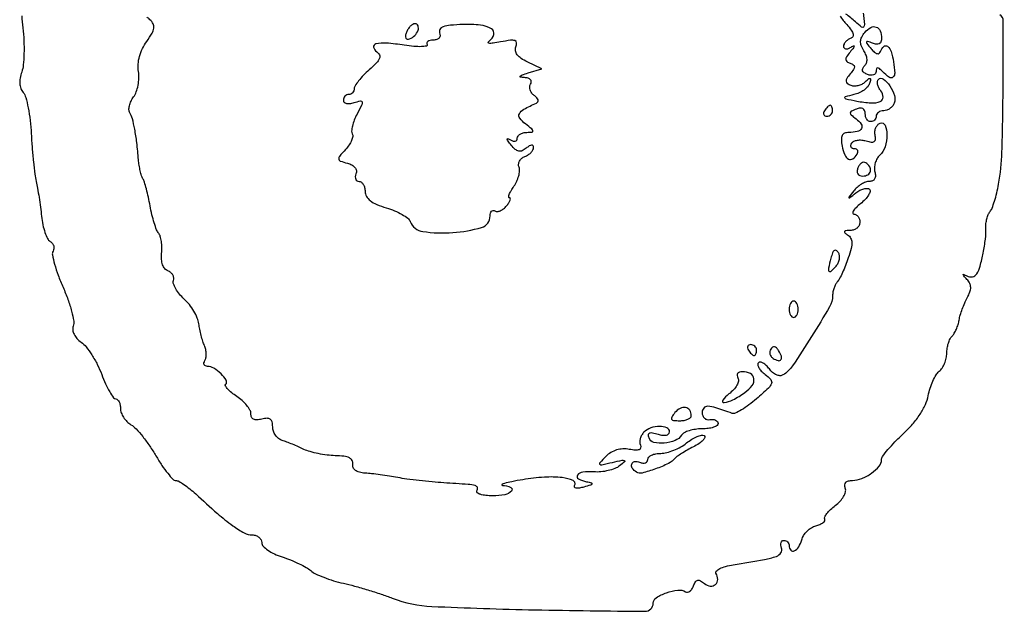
# Model space of a CAD drawing. Extents: x 489 to 2056, y 115 to 2226.
# Drawn here: x 1473.5 to 1654.4, y 859 to 967.8 of the extents above; entities that cross this region are included whole.
import ezdxf

# ---------------------------------------------------------------- set-up
doc = ezdxf.new("R2010")
doc.units = 0

msp = doc.modelspace()

# ---------------------------------------------------------------- linework, layer by layer
for points in [[(1473.844903, 968.454862, 0.010233), (1474.050976, 966.25, -0.017572), (1474.237868, 963.874657, -0.01758), (1474.257454, 961.492394, -0.017709), (1474.127859, 959.416492, -0.064025), (1473.832176, 958.128363, 0.04349), (1473.528911, 957.017859, 0.063581), (1473.475613, 956.006874, 0.072361), (1473.673421, 955.117255, 0.082552), (1474.112424, 954.364537, -0.107637), (1474.580775, 953.461119, -0.018046), (1475.023829, 951.549427, -0.019036), (1475.38353, 949.225824, -0.015874), (1475.59258, 946.736173, 0.006436), (1475.759664, 944.165295, 0.006421), (1475.992981, 941.597501, 0.006306), (1476.253797, 939.360509, 0.025046), (1476.499628, 938, -0.013437), (1476.751606, 936.769407, -0.005498), (1477.030325, 935.086227, -0.005436), (1477.290275, 933.270942, -0.006926), (1477.488552, 931.591411, 0.02575), (1477.730947, 930.041609, 0.030776), (1478.122507, 928.616648, 0.032113), (1478.593224, 927.484098, 0.140696), (1479.0757, 926.953215, -0.087201), (1479.477507, 926.595409, -0.094352), (1479.719869, 926.131181, -0.100159), (1479.766444, 925.633708, -0.112286), (1479.610849, 925.179358, 0.18916), (1479.484549, 924.483985, 0.018655), (1479.88205, 922.797979, 0.021488), (1480.539393, 920.758604, 0.015403), (1481.440365, 918.538929, -0.017481), (1482.344854, 916.283753, -0.021991), (1483.015215, 914.135678, -0.020826), (1483.414147, 912.325157, -0.136243), (1483.32617, 911.407603, 0.121658), (1483.23629, 910.688136, 0.084909), (1483.469015, 909.900376, 0.072159), (1484.001643, 909.123059, 0.053798), (1484.785193, 908.437904, -0.073562), (1485.690208, 907.581388, -0.025148), (1486.736689, 906.102383, -0.024369), (1487.743746, 904.330259, -0.025813), (1488.552511, 902.501675, 0.015673), (1489.273959, 900.776817, 0.023375), (1490.020541, 899.322367, 0.020136), (1490.71139, 898.223493, 0.247178), (1491.135858, 898, -0.193891), (1491.465912, 897.867012, -0.087271), (1491.746158, 897.483161, -0.067125), (1491.936364, 896.913943, -0.047145), (1492, 896.240547, 0.092271), (1492.141904, 895.478142, 0.052701), (1492.57027, 894.641793, 0.050196), (1493.198748, 893.862959, 0.058386), (1493.941345, 893.268703, -0.066178), (1494.863062, 892.507342, -0.018304), (1496.091938, 891.082307, -0.018149), (1497.377855, 889.350567, -0.018086), (1498.536367, 887.528157, 0.015249), (1499.625335, 885.793489, 0.021789), (1500.702745, 884.330146, 0.018636), (1501.661739, 883.226742, 0.207409), (1502.184832, 883, -0.128737), (1502.724792, 882.858631, -0.020209), (1503.668831, 882.276529, -0.021324), (1504.748387, 881.480118, -0.017168), (1505.83981, 880.537119, 0.007301), (1509.829294, 876.950284, 0.022783), (1512.654448, 874.702173, 0.032673), (1514.758364, 873.379426, 0.124446), (1516.25, 873.001221, -0.079817), (1516.918458, 872.89335, -0.091162), (1517.485938, 872.582515, -0.100681), (1517.865346, 872.12016, -0.122226), (1518, 871.577552, 0.193053), (1518.252291, 870.948478, 0.049287), (1519.101563, 870.219279, 0.042889), (1520.314327, 869.516406, 0.032228), (1521.75, 868.951125, -0.017666), (1523.296889, 868.393478, -0.016286), (1524.843807, 867.713966, -0.016533), (1526.181855, 867.018167, -0.050694), (1527.016152, 866.430215, 0.067672), (1527.892286, 865.85613, 0.018788), (1529.404065, 865.20383, 0.018605), (1531.188366, 864.587539, 0.018523), (1533.016152, 864.104596, -0.0117), (1535.057989, 863.594794, -0.006645), (1537.504745, 862.887601, -0.006632), (1539.951931, 862.109311, -0.010871), (1542, 861.378089, 0.079599), (1549.269613, 859.860502, 0.00688), (1568.260294, 859.230157, 0.002806), (1588.49266, 858.950744, 0.416617), (1590, 860.445778, -0.258187), (1590.558591, 861.455425, -0.055501), (1592.426065, 862.355751, -0.054834), (1594.534517, 862.84673, -0.169804), (1595.941204, 862.536338, 0.18244), (1596.313137, 862.46378, 0.117444), (1596.722102, 862.637683, 0.086464), (1597.108426, 863.042185, 0.055936), (1597.407048, 863.618368, -0.048828), (1597.78082, 864.365278, -0.200531), (1598.186114, 864.650613, -0.187562), (1598.693072, 864.572328, -0.042199), (1599.422805, 864.064066, 0.141738), (1600.495566, 863.596377, 0.21815), (1601.446929, 863.890717, 0.21424), (1601.856652, 864.81047, 0.138515), (1601.531227, 865.949474, -0.356882), (1601.585527, 866.35841, -0.074291), (1602.22652, 866.801554, -0.048033), (1603.314954, 867.211972, -0.025621), (1604.72221, 867.516868, 0.003296), (1610.473783, 868.49661, 0.039612), (1612.648845, 869.062428, 0.159302), (1613.495206, 869.705342, 0.247799), (1613.601937, 870.594951, -0.060187), (1613.466799, 871.13276, -0.10604), (1613.505681, 871.587267, -0.150084), (1613.707514, 871.885748, -0.171214), (1614.031385, 872, -0.102345), (1614.401, 871.923543, -0.098664), (1614.715469, 871.70625, -0.097132), (1614.92617, 871.381687, -0.095827), (1615, 871, 0.181223), (1615.301133, 870.196453, 0.333918), (1615.948794, 870.058996, 0.148066), (1616.762098, 870.785982, 0.073031), (1617.309156, 872.074213, -0.076345), (1617.669586, 872.907656, -0.055868), (1618.298235, 873.697597, -0.055933), (1619.085176, 874.327795, -0.077081), (1619.91454, 874.687903, 0.035099), (1620.674444, 874.944753, 0.062694), (1621.245528, 875.272751, 0.097626), (1621.551484, 875.614909, 0.279058), (1621.548633, 875.92131, -0.264873), (1621.534964, 876.303824, -0.045938), (1621.943113, 876.935101, -0.039448), (1622.615396, 877.664593, -0.025809), (1623.49379, 878.398061, 0.045221), (1624.369259, 879.188659, 0.056225), (1625.018239, 880.072092, 0.066518), (1625.364244, 880.917665, 0.156759), (1625.326921, 881.590441, -0.100811), (1625.227678, 882.184741, -0.177974), (1625.413415, 882.639519, -0.144416), (1625.890305, 882.927947, -0.060066), (1626.643011, 883.031803, 0.092173), (1628.355838, 883.380706, 0.057745), (1630.155907, 884.364413, 0.060133), (1631.556107, 885.631725, 0.180692), (1632, 886.819937, -0.158992), (1632.201413, 887.437332, -0.015874), (1633.169605, 888.678584, -0.018708), (1634.456634, 890.112144, -0.013804), (1635.981634, 891.603334, 0.027316), (1637.68721, 893.363688, 0.033373), (1639.071169, 895.190806, 0.036974), (1640.064327, 896.976306, 0.062144), (1640.586241, 898.608011, -0.030532), (1640.927476, 899.96423, -0.028972), (1641.436112, 901.293462, -0.03023), (1642.024981, 902.414063, -0.083643), (1642.604607, 903.086816, 0.076157), (1643.139161, 903.688904, 0.044486), (1643.590103, 904.544362, 0.043293), (1643.897067, 905.503712, 0.055844), (1644, 906.422445, -0.039531), (1644.071661, 907.327407, -0.035308), (1644.285344, 908.245688, -0.037061), (1644.598367, 909.044883, -0.084702), (1644.971385, 909.571385, 0.06372), (1645.367493, 910.08374, 0.029033), (1645.753633, 910.838644, 0.028171), (1646.07354, 911.692605, 0.034531), (1646.270282, 912.521385, -0.030386), (1646.477972, 913.429693, -0.015799), (1646.840662, 914.534718, -0.015652), (1647.286051, 915.649705, -0.022977), (1647.752092, 916.596804, 0.035335), (1648.254521, 917.684879, 0.094365), (1648.40165, 918.522991, 0.11518), (1648.219785, 919.254286, 0.068529), (1647.703196, 919.993509, -0.006354), (1647.1168, 920.643411, -0.173298), (1647.03286, 920.854685, -0.564808), (1647.130039, 920.918008, -0.015204), (1647.680902, 920.630393, 0.087574), (1648.180223, 920.45551, 0.090931), (1648.702417, 920.465525, 0.095578), (1649.166236, 920.656784, 0.109315), (1649.500114, 921.000184, 0.070682), (1650.123907, 922.425862, 0.018874), (1650.698716, 924.841889, 0.019914), (1651.101756, 927.404394, 0.039745), (1651.177082, 929.453914, -0.040292), (1651.2083, 930.278769, -0.033581), (1651.370139, 931.141153, -0.034856), (1651.628176, 931.913776, -0.073863), (1651.951561, 932.453914, 0.080206), (1652.327878, 933.100833, 0.015983), (1652.768659, 934.367712, 0.016531), (1653.190173, 935.891923, 0.014737), (1653.52834, 937.5, 0.036883), (1654.142831, 943.383372, 0.005937), (1654.355874, 954.921588, 0.001657), (1654.396989, 967.474971, 0.259926), (1653.733688, 968.664601, -0.101998)], [(1624.366567, 968.416912, 0.029927), (1625.595012, 966.853901, -0.022621), (1626.435044, 965.816629, -0.097096), (1626.773452, 965.101328, -0.213083), (1626.688171, 964.609168, -0.16211), (1626.25, 964.270567, 0.064539), (1625.772093, 964.030575, 0.063138), (1625.367188, 963.675164, 0.068544), (1625.09296, 963.263303, 0.113115), (1625, 962.85765, 0.164213), (1625.103755, 962.550253, 0.187628), (1625.367188, 962.389172, 0.122563), (1625.770998, 962.41588, 0.057824), (1626.25, 962.632941, -0.019931), (1626.833723, 962.952693, -0.573061), (1626.950165, 962.876492, -0.152426), (1626.849591, 962.602629, -0.006585), (1626.208262, 961.789204, 0.022447), (1625.570771, 960.925675, 0.148846), (1625.416524, 960.419013, 0.248824), (1625.608613, 960.056917, 0.06779), (1626.208262, 959.759867, -0.066843), (1626.805145, 959.465588, -0.247651), (1626.997686, 959.107821, -0.152108), (1626.847567, 958.611497, -0.02357), (1626.224477, 957.779404, 0.02658), (1625.604683, 956.941252, 0.162658), (1625.467702, 956.428582, 0.232304), (1625.687868, 956.042183, 0.057556), (1626.352622, 955.694928, 0.089921), (1626.982027, 955.575807, 0.060623), (1627.710226, 955.658747, 0.058829), (1628.421828, 955.92014, 0.071333), (1629.003145, 956.328145, -0.013172), (1629.648183, 956.903147, -0.271931), (1629.89441, 956.94559, -0.3744), (1629.994882, 956.759016, -0.018392), (1629.800861, 956.027583, -0.111742), (1629.454293, 955.420362, -0.051697), (1628.77106, 954.813457, -0.047595), (1627.887135, 954.29806, -0.04828), (1626.925861, 953.962039, 0.004258), (1625.304323, 953.550903, 0.459875), (1625.216742, 953.370471, 0.243484), (1625.433247, 953.194335, 0.002449), (1627.436619, 952.787453, 0.032753), (1630.073582, 952.442724, 0.115373), (1631.749249, 952.722124, 0.300827), (1632.283841, 953.518111, 0.176734), (1631.883023, 954.640949, -0.053356), (1631.489928, 955.233011, -0.068672), (1631.270858, 955.847665, -0.084142), (1631.250593, 956.389836, -0.165196), (1631.43926, 956.772594, -0.374169), (1632.356976, 956.836307, -0.08533), (1633.513634, 955.604093, -0.068656), (1634.364936, 953.82561, -0.170563), (1634.324328, 952.402801, -0.07898), (1634.014402, 951.866542, -0.065326), (1633.534952, 951.412073, -0.066673), (1632.965774, 951.104785, -0.09072), (1632.393011, 951, 0.070083), (1631.860624, 950.925009, 0.085896), (1631.409197, 950.70625, 0.100138), (1631.107379, 950.381338, 0.138107), (1631, 950, -0.099038), (1630.923658, 949.618362, -0.097945), (1630.70625, 949.29375, -0.097945), (1630.381638, 949.076342, -0.099038), (1630, 949, -0.145266), (1629.618655, 949.113181, -0.099317), (1629.29375, 949.431406, -0.083434), (1629.074778, 949.907207, -0.066306), (1629, 950.468615, 0.093344), (1628.890118, 951.052075, 0.183421), (1628.577923, 951.397365, 0.15177), (1628.064756, 951.486321, 0.059271), (1627.359701, 951.307789, 0.021448), (1626.416626, 950.898686, 0.284865), (1626.222941, 950.592198, 0.226336), (1626.392267, 950.229349, 0.014409), (1627.344157, 949.490297, -0.082888), (1628.257897, 948.555535, -0.285455), (1628.300478, 947.745357, -0.214843), (1627.538802, 947.173585, -0.055226), (1625.972005, 947, 0.091079), (1625.198136, 946.857855, 0.190902), (1624.753834, 946.451696, 0.128043), (1624.605603, 945.713835, 0.033122), (1624.755249, 944.5, 0.047935), (1625.221832, 942.905546, 0.174275), (1625.911394, 942.128099, 0.281257), (1626.701281, 942.166199, 0.105558), (1627.5, 943, 0.088621), (1627.651081, 943.381806, 0.167455), (1627.608064, 943.70625, 0.177706), (1627.378351, 943.922582, 0.101261), (1627, 944, -0.106867), (1626.624292, 944.081229, -0.18116), (1626.399321, 944.305699, -0.162892), (1626.363716, 944.643113, -0.084137), (1626.52514, 945.040677, -0.144414), (1626.917754, 945.392302, -0.072029), (1627.560953, 945.591072, -0.062117), (1628.343136, 945.615984, -0.053826), (1629.148131, 945.452985, 0.03539), (1630.116419, 945.219534, 0.190185), (1630.636769, 945.330469, 0.239697), (1630.869301, 945.741969, 0.0558), (1630.813974, 946.558564, -0.070832), (1630.787739, 947.254025, -0.075981), (1630.959417, 947.911557, -0.084329), (1631.296463, 948.431283, -0.123329), (1631.75, 948.72959, -0.39602), (1632.660833, 948.325272, -0.104272), (1632.993434, 946.605983, -0.072076), (1632.632328, 944.376927, -0.129448), (1631.651274, 942.818955, 0.077406), (1631.169909, 942.204999, 0.056957), (1630.835435, 941.406415, 0.056999), (1630.689963, 940.553684, 0.077875), (1630.767906, 939.779528, -0.063117), (1630.86546, 939.031656, -0.132731), (1630.715849, 938.469881, -0.159449), (1630.329728, 938.124081, -0.103903), (1629.739076, 938, 0.092593), (1629.067656, 937.874587, 0.044721), (1628.280651, 937.485937, 0.042275), (1627.508048, 936.919557, 0.047197), (1626.872445, 936.25, 0.001575), (1625.989492, 935.116815, 0.394303), (1626.000346, 934.999692, 0.361246), (1626.124171, 934.995493, 0.001509), (1627.274166, 935.892501, -0.043024), (1628.006644, 936.371827, -0.058537), (1628.740384, 936.661934, -0.073018), (1629.366378, 936.73348, -0.191104), (1629.774166, 936.556421, -0.270463), (1629.882929, 936.139566, -0.070366), (1629.593306, 935.479647, -0.051885), (1628.991141, 934.700138, -0.032046), (1628.139216, 933.91392, 0.021579), (1627.306923, 933.177453, 0.056234), (1626.798205, 932.562214, 0.160823), (1626.696983, 932.181163, 0.396957), (1626.889216, 932, -0.134012), (1627.312806, 931.884392, -0.100465), (1627.673707, 931.559375, -0.087295), (1627.916559, 931.073199, -0.072404), (1628, 930.5, -0.115601), (1627.865641, 929.92663, -0.099524), (1627.485938, 929.436127, -0.092453), (1626.918312, 929.104104, -0.084232), (1626.25, 928.984687, 0.019288), (1625.442718, 928.946458, 0.241046), (1625.191103, 928.789073, 0.369756), (1625.231239, 928.554637, 0.031833), (1625.761977, 928.168268, -0.122965), (1626.31146, 927.590693, -0.122857), (1626.525154, 926.822414, -0.0699), (1626.398103, 925.700577, -0.017611), (1625.875496, 923.933581, -0.012909), (1625.372432, 922.549404, -0.013972), (1624.810739, 921.229552, -0.013567), (1624.268523, 920.128048, -0.063381), (1623.863519, 919.55, 0.066796), (1623.532436, 919.070548, 0.036161), (1623.253659, 918.40872, 0.035277), (1623.063445, 917.681557, 0.046365), (1623, 916.998835, -0.132881), (1622.451896, 914.972869, -0.007797), (1619.117786, 909.461133, -0.008864), (1615.635012, 904.114364, -0.105931), (1613.86572, 902.41701, -0.153446), (1613.314445, 902.2768, -0.090349), (1612.647476, 902.436958, -0.074181), (1611.961078, 902.871095, -0.056904), (1611.358629, 903.524224, 0.040757), (1610.796045, 904.175, 0.065817), (1610.211788, 904.614598, 0.093709), (1609.6981, 904.78867, 0.235528), (1609.333333, 904.666667, 0.245255), (1609.216438, 904.294561, 0.087462), (1609.413961, 903.755307, 0.061865), (1609.884831, 903.134835, 0.038266), (1610.573001, 902.529356, -0.050048), (1611.606236, 901.576245, -0.27203), (1611.747636, 900.858423, -0.121938), (1611.187208, 900.001888, -0.008234), (1609, 898.035598, -0.018748), (1607.586507, 896.896526, -0.026049), (1606.234375, 895.993695, -0.024664), (1605.08373, 895.38391, -0.20001), (1604.5, 895.358682, 0.009275), (1601.492838, 896.399032, 0.071258), (1600.026315, 896.65416, 0.226128), (1599.301332, 896.334906, 0.1797), (1599, 895.523551, 0.091621), (1599.109487, 894.931065, 0.116128), (1599.421362, 894.471938, 0.123839), (1599.887748, 894.219284, 0.113508), (1600.434423, 894.206163, -0.067149), (1600.987715, 894.24382, -0.093736), (1601.466747, 894.119935, -0.116102), (1601.796916, 893.857732, -0.151898), (1601.934423, 893.5, -0.268109), (1601.744966, 893.116075, -0.066046), (1601.088772, 892.79375, -0.049924), (1600.12219, 892.572602, -0.0313), (1598.963525, 892.5, 0.034775), (1597.748884, 892.415418, 0.039463), (1596.609417, 892.163086, 0.043209), (1595.695202, 891.794563, 0.137032), (1595.213525, 891.35306, -0.158888), (1594.011523, 890.342404, -0.075395), (1592.021076, 889.869025, -0.081791), (1590.132489, 890.020881, -0.255133), (1589.22464, 890.854939, -0.091262), (1589.13868, 891.439086, -0.294095), (1589.352748, 891.746695, -0.149631), (1589.887856, 891.796983, -0.026), (1590.881687, 891.537551, 0.038948), (1591.737479, 891.337648, 0.084197), (1592.411326, 891.348687, 0.139828), (1592.835736, 891.560143, 0.210715), (1593, 891.932612, 0.29703), (1592.502689, 892.695893, 0.107261), (1591.173623, 892.968314, 0.082748), (1589.542431, 892.67712, 0.111363), (1588.278145, 891.878145, 0.070129), (1587.884974, 891.355952, 0.060342), (1587.626802, 890.718481, 0.062876), (1587.535918, 890.067339, 0.095161), (1587.636177, 889.505723, -0.149001), (1587.672635, 888.990052, -0.2514), (1587.394656, 888.671724, -0.112156), (1586.729026, 888.579964, -0.02563), (1585.595935, 888.73691, 0.058581), (1584.41509, 888.821906, 0.062013), (1583.270273, 888.626519, 0.062445), (1582.215085, 888.15829, 0.060833), (1581.297806, 887.440663, 0.007827), (1580.178797, 886.286061, 0.420043), (1580.190236, 886.008839, 0.239963), (1580.541809, 885.914104, 0.004269), (1582.509903, 886.34667, -0.004665), (1584.281161, 886.734504, -0.16749), (1584.6913, 886.682689, -0.53325), (1584.721245, 886.459619, -0.014239), (1583.816129, 885.703451, -0.074084), (1582.952061, 885.20917, -0.035304), (1581.72622, 884.828453, -0.034015), (1580.363632, 884.604993, -0.04094), (1579.066129, 884.588499, 0.042886), (1577.041832, 884.554896, 0.21278), (1576.078204, 884.001079, 0.459317), (1576.23851, 883.320369, 0.068461), (1577.75, 882.782884, -0.01792), (1578.633616, 882.565915, -0.472934), (1578.718995, 882.369829, -0.202655), (1578.46385, 882.155779, -0.007736), (1577.24862, 881.802819, -0.028456), (1576.419512, 881.625839, -0.076402), (1575.817877, 881.625299, -0.204564), (1575.547443, 881.793034, -0.299949), (1575.539518, 882.063942, 0.452049), (1575.259572, 882.983442, 0.078266), (1573.27038, 883.533816, 0.044709), (1569.976138, 883.614068, 0.025173), (1566, 883.153429, 0.006638), (1563.997061, 882.791134, 0.019365), (1562.629687, 882.469605, 0.095107), (1562.206964, 882.260526, 0.693695), (1562.25, 882.116903, -0.085375), (1563.78152, 881.746916, -0.515075), (1563.926071, 881.075806, -0.164016), (1562.70923, 880.400676, -0.045381), (1560.502786, 880.2, -0.02444), (1559.19969, 880.263733, -0.049849), (1558.196272, 880.464375, -0.088781), (1557.625223, 880.757377, -0.38591), (1557.561803, 881.1, 0.208434), (1557.647219, 881.694963, 0.272225), (1557.260764, 882.07032, 0.04189), (1555.939491, 882.277492, 0.00203), (1551.5, 882.578685, -0.007096), (1549.329667, 882.748036, -0.00529), (1546.940625, 882.994121, -0.005348), (1544.693032, 883.274077, -0.012093), (1543, 883.545217, 0.006829), (1541.4771, 883.805582, 0.005119), (1539.79375, 884.052136, 0.005176), (1538.204142, 884.251624, 0.011804), (1537, 884.361361, -0.044948), (1535.95245, 884.527311, -0.096122), (1535.21396, 884.873718, -0.135585), (1534.811669, 885.380445, -0.140244), (1534.733353, 886.014902, 0.165661), (1534.615613, 886.690737, 0.156531), (1534.107711, 887.172922, 0.083261), (1533.109565, 887.462914, 0.02379), (1531.4955, 887.57452, -0.025293), (1530.000821, 887.682382, -0.019228), (1528.379454, 887.94581, -0.019576), (1526.874728, 888.31191, -0.042361), (1525.762146, 888.733842, 0.008407), (1524.768135, 889.190122, 0.006154), (1523.650443, 889.664276, 0.00622), (1522.580388, 890.087295, 0.013674), (1521.75, 890.377938, -0.091952), (1521.081183, 890.737021, -0.07097), (1520.514062, 891.342157, -0.069855), (1520.131232, 892.09247, -0.08327), (1520, 892.874996, 0.05834), (1519.894695, 893.774437, 0.182497), (1519.559447, 894.270709, 0.170078), (1518.961229, 894.441906, 0.049434), (1518, 894.289749, -0.047841), (1517.113693, 894.146564, -0.130639), (1516.495899, 894.268744, -0.176527), (1516.131292, 894.64756, -0.104588), (1516, 895.268359, 0.126657), (1515.821173, 895.962984, 0.04413), (1515.240138, 896.826759, 0.04042), (1514.403061, 897.705455, 0.037221), (1513.413236, 898.464893, -0.022844), (1512.460198, 899.15354, -0.039398), (1511.744708, 899.820299, -0.050154), (1511.32652, 900.380027, -0.344435), (1511.365617, 900.69895, 0.349639), (1511.448619, 901.432374, 0.058371), (1510.496949, 902.617376, 0.054225), (1509.17076, 903.666365, 0.141144), (1508.012412, 904, -0.106269), (1507.632249, 904.081722, -0.180821), (1507.404276, 904.307817, -0.163376), (1507.367482, 904.647592, -0.084589), (1507.529596, 905.047887, 0.097775), (1507.726088, 905.572068, 0.047618), (1507.775237, 906.287953, 0.044724), (1507.684209, 907.069128, 0.04884), (1507.456384, 907.797887, -0.025316), (1507.157861, 908.615754, -0.012377), (1506.856791, 909.684445, -0.012244), (1506.597932, 910.813569, -0.017355), (1506.42746, 911.830011, 0.067893), (1506.139919, 912.881072, 0.033123), (1505.510502, 914.123741, 0.032104), (1504.672514, 915.350612, 0.04001), (1503.738526, 916.366522, -0.033391), (1502.85697, 917.300315, -0.041466), (1502.175818, 918.28117, -0.046507), (1501.767066, 919.16972, -0.166503), (1501.761995, 919.785985, 0.118021), (1501.805946, 920.291098, 0.095875), (1501.624566, 920.804953, 0.088137), (1501.245866, 921.248845, 0.080739), (1500.726383, 921.551502, -0.132465), (1500.159619, 921.964567, -0.084185), (1499.758839, 922.6817, -0.067946), (1499.557664, 923.64459, -0.044935), (1499.579758, 924.776037, 0.032028), (1499.629541, 925.874235, 0.032487), (1499.538088, 926.964508, 0.034326), (1499.332186, 927.897258, 0.101411), (1499.02602, 928.474009, -0.081271), (1498.653943, 929.112014, -0.01585), (1498.21605, 930.373615, -0.016452), (1497.796282, 931.893392, -0.014574), (1497.458147, 933.5, 0.009285), (1497.138089, 935.104752, 0.010765), (1496.772464, 936.61875, 0.009872), (1496.411252, 937.883319, 0.060906), (1496.136129, 938.5, -0.060441), (1495.890214, 939.049841, -0.017931), (1495.649457, 939.940625, -0.017709), (1495.4487, 940.969532, -0.018239), (1495.323603, 942, 0.008481), (1495.004494, 945.139541, 0.016307), (1494.624385, 947.639914, 0.01913), (1494.196672, 949.537164, 0.073529), (1493.719415, 950.64498, -0.138649), (1493.565424, 951.18449, -0.059312), (1493.652987, 951.935997, -0.052361), (1493.945868, 952.766322, -0.046945), (1494.413556, 953.550894, 0.07091), (1494.898869, 954.461223, 0.039007), (1495.236495, 955.680049, 0.037966), (1495.390288, 956.995736, 0.049236), (1495.320021, 958.207474, -0.057484), (1495.263477, 959.57004, -0.047856), (1495.507472, 960.999975, -0.045719), (1496.036112, 962.421575, -0.042628), (1496.824557, 963.759258, 0.019471), (1497.813591, 965.272589, 0.097757), (1498.154138, 966.220105, 0.161804), (1498.023605, 966.977409, 0.0827), (1497.428265, 967.75, 0.039118), (1496.825727, 968.22838, 0.033931)], [(1628.626327, 969.086425, -0.005804), (1628.85364, 966.885489, -0.197959), (1628.701952, 966.394355, -0.409208), (1628.33417, 966.356139, -0.015567), (1627.180749, 967.336425, 0.022043), (1625.425984, 968.789079, 0.240162)]]:
    msp.add_lwpolyline(points, format="xyb")
for points in [[(1550.697998, 965.34462, -0.106796), (1550.781177, 964.807433, -0.163531), (1550.606508, 964.374345, -0.142322), (1550.180375, 964.094852, -0.074576), (1549.547972, 964, 0.04958), (1548.945996, 963.94016, 0.107874), (1548.522936, 963.754737, 0.184036), (1548.343976, 963.480872, 0.194494), (1548.397987, 963.165061, -0.520999), (1548.280309, 962.892096, -0.044261), (1547.379744, 962.78836, -0.03), (1545.977883, 962.835706, -0.014773), (1544.207004, 963.055144, 0.018151), (1540.915368, 963.440472, 0.078303), (1538.956857, 963.291237, 0.408208), (1538.575168, 962.686917, 0.196704), (1539.143237, 961.857, -0.135879), (1539.641785, 961.286948, -0.214464), (1539.658366, 960.648182, -0.095416), (1539.104151, 959.814745, -0.017298), (1537.75, 958.529966, 0.019724), (1536.697079, 957.521238, 0.024733), (1535.807813, 956.503089, 0.024165), (1535.161866, 955.598584, 0.143941), (1535, 955.047966, -0.094353), (1534.923836, 954.647947, -0.09672), (1534.70625, 954.30784, -0.098967), (1534.381571, 954.080179, -0.103929), (1534, 954, 0.105903), (1533.618454, 953.918269, 0.09931), (1533.29375, 953.686455, 0.096189), (1533.076092, 953.340076, 0.092573), (1533, 952.932612, 0.205826), (1533.156575, 952.568369, 0.135388), (1533.565099, 952.35063, 0.086828), (1534.197929, 952.320656, 0.045391), (1534.97086, 952.490751, -0.022478), (1536.138749, 952.804417, -0.403135), (1536.440845, 952.619625, -0.17859), (1536.390859, 952.111446, -0.006769), (1535.522038, 950.379839, 0.026849), (1535.018671, 949.267315, 0.033679), (1534.680005, 948.187345, 0.0358), (1534.52815, 947.275224, 0.16317), (1534.64914, 946.758687, -0.188904), (1534.735974, 946.281945, -0.05424), (1534.508964, 945.552258, -0.046318), (1534.049865, 944.716967, -0.035124), (1533.404123, 943.894057, 0.011256), (1532.296939, 942.613854, 0.208199), (1532.152186, 942.110475, 0.283501), (1532.44366, 941.75226, 0.019873), (1533.736965, 941.358534, -0.055939), (1534.576622, 941.035237, -0.102908), (1535.141653, 940.574198, -0.132967), (1535.389603, 940.014354, -0.130471), (1535.323815, 939.401464, 0.070294), (1535.200561, 938.865533, 0.11842), (1535.269177, 938.41168, 0.152632), (1535.515465, 938.11249, 0.145808), (1535.893011, 938, -0.163044), (1536.315273, 937.858545, -0.09607), (1536.674822, 937.458997, -0.077332), (1536.917748, 936.862674, -0.058188), (1537, 936.158288, 0.134209), (1537.244672, 935.263174, 0.095173), (1537.937396, 934.47879, 0.064961), (1539.131096, 933.782811, 0.026762), (1540.896518, 933.14915, -0.025897), (1542.426129, 932.603111, -0.030888), (1543.800535, 931.928284, -0.032263), (1544.862236, 931.22862, -0.14021), (1545.31083, 930.632373, 0.271947), (1547.613858, 928.795244, 0.053029), (1553.138245, 928.594463, 0.054919), (1558.431691, 929.554197, 0.331864), (1560, 931.656842, -0.061855), (1560.064556, 932.17668, -0.131646), (1560.260466, 932.527832, -0.191606), (1560.550384, 932.657821, -0.150227), (1560.886693, 932.570027, 0.165938), (1561.317852, 932.471484, 0.078442), (1561.875922, 932.620389, 0.064546), (1562.470716, 932.981976, 0.050777), (1563.009138, 933.51101, 0.025626), (1563.436402, 934.083097, 0.058194), (1563.682387, 934.562609, 0.126709), (1563.715098, 934.871054, 0.37195), (1563.565741, 935, -0.436994), (1563.418053, 935.159544, -0.071466), (1563.521214, 935.621223, -0.041768), (1563.84713, 936.302851, -0.020382), (1564.367857, 937.114802, 0.04304), (1564.895489, 938.025767, 0.043156), (1565.258808, 939.012807, 0.046756), (1565.418757, 939.928146, 0.111954), (1565.320807, 940.606373, -0.115738), (1565.242497, 941.178811, -0.100462), (1565.418787, 941.759495, -0.093298), (1565.823812, 942.25927, -0.084519), (1566.396246, 942.598559, 0.051313), (1567.009661, 942.909339, 0.055633), (1567.528897, 943.331489, 0.062683), (1567.883058, 943.795616, 0.132419), (1568, 944.229434, 0.161528), (1567.892549, 944.553363, 0.259944), (1567.633997, 944.669317, 0.118888), (1567.20757, 944.526246, 0.033099), (1566.632679, 944.110114, -0.067007), (1565.896949, 943.649965, -0.158637), (1565.262089, 943.579562, -0.131685), (1564.628749, 943.898154, -0.04034), (1563.882679, 944.679627, -0.010152), (1563.292043, 945.438636, -0.126339), (1563.154546, 945.77348, -0.574887), (1563.274929, 945.867991, -0.040792), (1563.75, 945.632941, 0.063696), (1564.2287, 945.422732, 0.132816), (1564.632813, 945.413651, 0.188594), (1564.897759, 945.600579, 0.146934), (1565, 945.940983, -0.160671), (1565.134081, 946.347463, -0.094319), (1565.514062, 946.698256, -0.076549), (1566.080719, 946.940909, -0.058472), (1566.75, 947.031803, 0.022225), (1567.717246, 947.092445, 0.429186), (1567.881581, 947.307313, 0.186065), (1567.679309, 947.655865, 0.007481), (1566.504871, 948.571288, -0.06722), (1565.447795, 949.619874, -0.291554), (1565.37387, 950.459567, -0.151514), (1566.192854, 951.286928, -0.018786), (1568.5, 952.407613, 0.157898), (1568.779789, 952.656906, 0.200825), (1568.82535, 952.99645, 0.124162), (1568.599923, 953.399413, 0.050827), (1568.121885, 953.812066, -0.075314), (1567.647051, 954.264184, -0.084768), (1567.350436, 954.819714, -0.094557), (1567.274271, 955.390148, -0.125085), (1567.430902, 955.888197, 0.13424), (1567.562756, 956.335449, 0.194089), (1567.417902, 956.716115, 0.135554), (1566.985952, 956.983516, 0.057514), (1566.309017, 957.09968, -0.030798), (1565.598142, 957.182962, -0.57143), (1565.534513, 957.354975, -0.140866), (1565.866711, 957.585632, -0.009089), (1567, 957.947215), (1569.5, 958.695071), (1566.829143, 959.971991, -0.038268), (1565.698431, 960.623105, -0.08377), (1564.980582, 961.313793, -0.117926), (1564.672674, 962.036493, -0.134401), (1564.74698, 962.783023, 0.103873), (1564.865356, 963.519346, 0.315543), (1564.571305, 963.89908, 0.110451), (1563.75368, 963.965096, 0.012629), (1561.917837, 963.659965, -0.011563), (1560.533568, 963.426857, -0.064041), (1559.780267, 963.414953, -0.471528), (1559.658608, 963.601675, -0.175586), (1559.878115, 963.889594, 0.195472), (1560.673754, 965.020889, 0.322698), (1560.241237, 966.051243, 0.110612), (1558.210057, 966.744099, 0.035961), (1555.022147, 966.860551, 0.013417), (1552.686987, 966.715089, 0.062115), (1551.367495, 966.42955, 0.159459), (1550.772164, 965.973737, 0.246707)], [(1544.606309, 965.41644, 0.045328), (1544.426249, 964.780247, 0.161356), (1544.482386, 964.366128, 0.257062), (1544.74444, 964.181849, 0.108271), (1545.18682, 964.22894, 0.120025), (1546.127369, 964.819479, 0.106345), (1546.742032, 965.801325, 0.180578), (1546.733894, 966.626672, 0.310331), (1546.190322, 967, 0.13514), (1545.772094, 966.884859, 0.062067), (1545.322276, 966.534829, 0.054888), (1544.911187, 966.022161, 0.049992)], [(1632, 964.333994, -0.083039), (1631.894449, 963.702829, -0.184406), (1631.586631, 963.334477, -0.16054), (1631.075772, 963.235377, -0.059984), (1630.358556, 963.415903, 0.012478), (1629.43187, 963.745223, 0.425426), (1629.245901, 963.646515, 0.240274), (1629.29994, 963.370358, 0.006969), (1630.072005, 962.413239, 0.035634), (1630.664639, 961.794636, 0.11076), (1631.164244, 961.511903, 0.21817), (1631.540819, 961.563148, 0.172735), (1631.796782, 961.890347, -0.125199), (1632.397123, 962.825205, -0.36919), (1633.103011, 962.855935, -0.151404), (1633.782108, 961.876895, -0.040068), (1634.213308, 960, -0.022358), (1634.421615, 957.944992, -0.228241), (1634.103091, 957.175537, -0.353161), (1633.438699, 957.141929, -0.039261), (1632.2, 958.2, 0.020516), (1631.602156, 958.750697, 0.170935), (1631.263428, 958.880033, 0.349598), (1631.062916, 958.728712, 0.063003), (1631, 958.231385, -0.153598), (1630.874462, 957.832368, -0.154694), (1630.543384, 957.578471, -0.114499), (1630.037164, 957.517815, -0.064503), (1629.432783, 957.664167, -0.054657), (1628.80449, 957.987768, -0.161947), (1628.509122, 958.364543, -0.198594), (1628.52969, 958.78984, -0.086461), (1628.861113, 959.261113, 0.103985), (1629.219252, 959.809936, 0.104106), (1629.325869, 960.45628, 0.08388), (1629.16564, 961.203069, 0.044912), (1628.738495, 962.047129, -0.048681), (1628.269409, 962.991635, -0.105049), (1628.145221, 963.789846, -0.107442), (1628.357012, 964.557944, -0.052451), (1628.923471, 965.407788, -0.090467), (1630.001412, 966.311365, -0.216541), (1631.017345, 966.403752, -0.219768), (1631.744433, 965.700879, -0.092682)], [(1621.5, 951, 0.082592), (1621.343488, 950.6179, 0.161196), (1621.3746, 950.29375, 0.182303), (1621.586039, 950.078288, 0.108972), (1621.940983, 950, 0.093332), (1622.345238, 950.076123, 0.09642), (1622.688914, 950.29375, 0.099167), (1622.918938, 950.618444, 0.105053), (1623, 951, 0.042167), (1622.967655, 951.382849, 0.061769), (1622.870461, 951.70625, 0.081139), (1622.727648, 951.92554, 0.210953), (1622.559017, 952, 0.151918), (1622.34829, 951.934461, 0.038439), (1622.066025, 951.70625, 0.035638), (1621.768994, 951.382774, 0.029505)], [(1627.63617, 940.494256, 0.076022), (1627.502894, 939.882944, 0.151817), (1627.618633, 939.406756, 0.165347), (1627.97324, 939.106064, 0.094172), (1628.531385, 939, 0.128597), (1629.468306, 939.245023, 0.21), (1629.954077, 939.890389, 0.198008), (1629.820919, 940.717023, 0.117169), (1629.104785, 941.435239, 0.160704), (1628.718783, 941.527613, 0.122111), (1628.304103, 941.387051, 0.094924), (1627.922037, 941.024563, 0.064087)], [(1622.678401, 923.878205, 0.008811), (1622.229138, 922.027586, 0.207677), (1622.328006, 921.51071, 0.458713), (1622.674216, 921.471732, 0.019741), (1623.65076, 922.452416, 0.076648), (1624.033393, 923.02289, 0.070756), (1624.23964, 923.697909, 0.07435), (1624.244237, 924.370974, 0.10336), (1624.039498, 924.936092, 0.107671), (1623.66489, 925.323896, 0.322781), (1623.317141, 925.311283, 0.139336), (1622.990693, 924.866552, 0.02514)], [(1615, 914.5, 0.053595), (1615.06169, 913.926139, 0.073362), (1615.244792, 913.440625, 0.093122), (1615.515341, 913.114688, 0.17482), (1615.833333, 913, 0.17482), (1616.151326, 913.114688, 0.093122), (1616.421875, 913.440625, 0.073362), (1616.604977, 913.926139, 0.053595), (1616.666667, 914.5, 0.053595), (1616.604977, 915.073861, 0.073362), (1616.421875, 915.559375, 0.093122), (1616.151326, 915.885312, 0.17482), (1615.833333, 916, 0.17482), (1615.515341, 915.885312, 0.093122), (1615.244792, 915.559375, 0.073362), (1615.06169, 915.073861, 0.053595)], [(1607.5, 907, 0.029505), (1607.768994, 906.617226, 0.035638), (1608.066025, 906.29375, 0.038439), (1608.34829, 906.065539, 0.151918), (1608.559017, 906, 0.210953), (1608.727648, 906.07446, 0.081139), (1608.870461, 906.29375, 0.061769), (1608.967655, 906.617151, 0.042167), (1609, 907, 0.105053), (1608.918938, 907.381556, 0.099167), (1608.688914, 907.70625, 0.09642), (1608.345238, 907.923877, 0.093332), (1607.940983, 908, 0.108972), (1607.586039, 907.921712, 0.182303), (1607.3746, 907.70625, 0.161196), (1607.343488, 907.3821, 0.082592)], [(1611.608688, 907.175861, 0.103479), (1611.44681, 906.72872, 0.098884), (1611.473847, 906.246423, 0.096839), (1611.68575, 905.803462, 0.094768), (1612.050219, 905.468963, 0.066358), (1612.974241, 905.055152, 0.31899), (1613.489634, 905.231135, 0.249192), (1613.574334, 905.851256, 0.050263), (1613.070627, 906.885723, 0.051827), (1612.677457, 907.395325, 0.154764), (1612.296119, 907.605142, 0.207337), (1611.937111, 907.527509, 0.099167)], [(1605.584803, 901.862785, -0.194787), (1605.682292, 901.290809, -0.076429), (1605.388745, 900.530597, -0.05962), (1604.769744, 899.699491, -0.041131), (1603.89382, 898.916679, 0.072518), (1602.781351, 897.78967, 0.647213), (1603.031151, 897.347977, 0.099833), (1604.656199, 897.835998, 0.030075), (1606.865192, 899.193023, 0.0781), (1608.185673, 900.465522, 0.196023), (1608.524266, 901.733827, 0.252016), (1607.866884, 902.654635, 0.11476), (1606.381966, 903, 0.074225), (1605.838938, 902.918941, 0.1673), (1605.506462, 902.677604, 0.192857), (1605.420342, 902.310364, 0.101063)], [(1593.990862, 895.48899, 0.028529), (1593.394552, 894.680821, 0.286403), (1593.386223, 894.279829, 0.241254), (1593.754609, 894.04875, 0.021696), (1594.877555, 894, 0.042401), (1595.69012, 894.069031, 0.062031), (1596.376532, 894.276414, 0.081462), (1596.841826, 894.581176, 0.210101), (1597, 894.940983, 0.143695), (1596.709942, 895.929427, 0.207864), (1595.963819, 896.429032, 0.168579), (1594.953697, 896.272359, 0.097855)], [(1597.392767, 889.207389, 0.009147), (1596.248516, 888.588001, 0.01118), (1595.202875, 887.965759, 0.009769), (1594.350334, 887.408792, 0.074593), (1594, 887.084287, -0.112414), (1592.809429, 886.136853, -0.025967), (1590.429996, 885.141062, -0.022116), (1587.992044, 884.386368, -0.205198), (1586.925064, 884.546313, -0.101248), (1586.153174, 885.273201, -0.234229), (1586.034654, 886.039532, -0.292085), (1586.556153, 886.47498, -0.124072), (1587.5, 886.361626, 0.06502), (1588.073899, 886.22328, 0.112257), (1588.559375, 886.280284, 0.151946), (1588.878743, 886.519085, 0.158089), (1589, 886.893011, -0.203098), (1589.179239, 887.316072, -0.084054), (1589.701832, 887.674822, -0.064208), (1590.474632, 887.918662, -0.044379), (1591.389216, 888, 0.062711), (1592.474323, 888.136634, 0.032945), (1593.768612, 888.560357, 0.032175), (1595.05702, 889.1773, 0.042464), (1596.134216, 889.907598, -0.030759), (1597.101976, 890.597263, -0.04093), (1598.061708, 891.091853, -0.046362), (1598.885293, 891.347857, -0.192913), (1599.387767, 891.260347, -0.364192), (1599.496991, 890.929312, -0.098128), (1599.172065, 890.428415, -0.05407), (1598.439536, 889.821761, -0.026455)]]:
    msp.add_lwpolyline(points, format="xyb", close=True)

doc.saveas('drawing.dxf')
